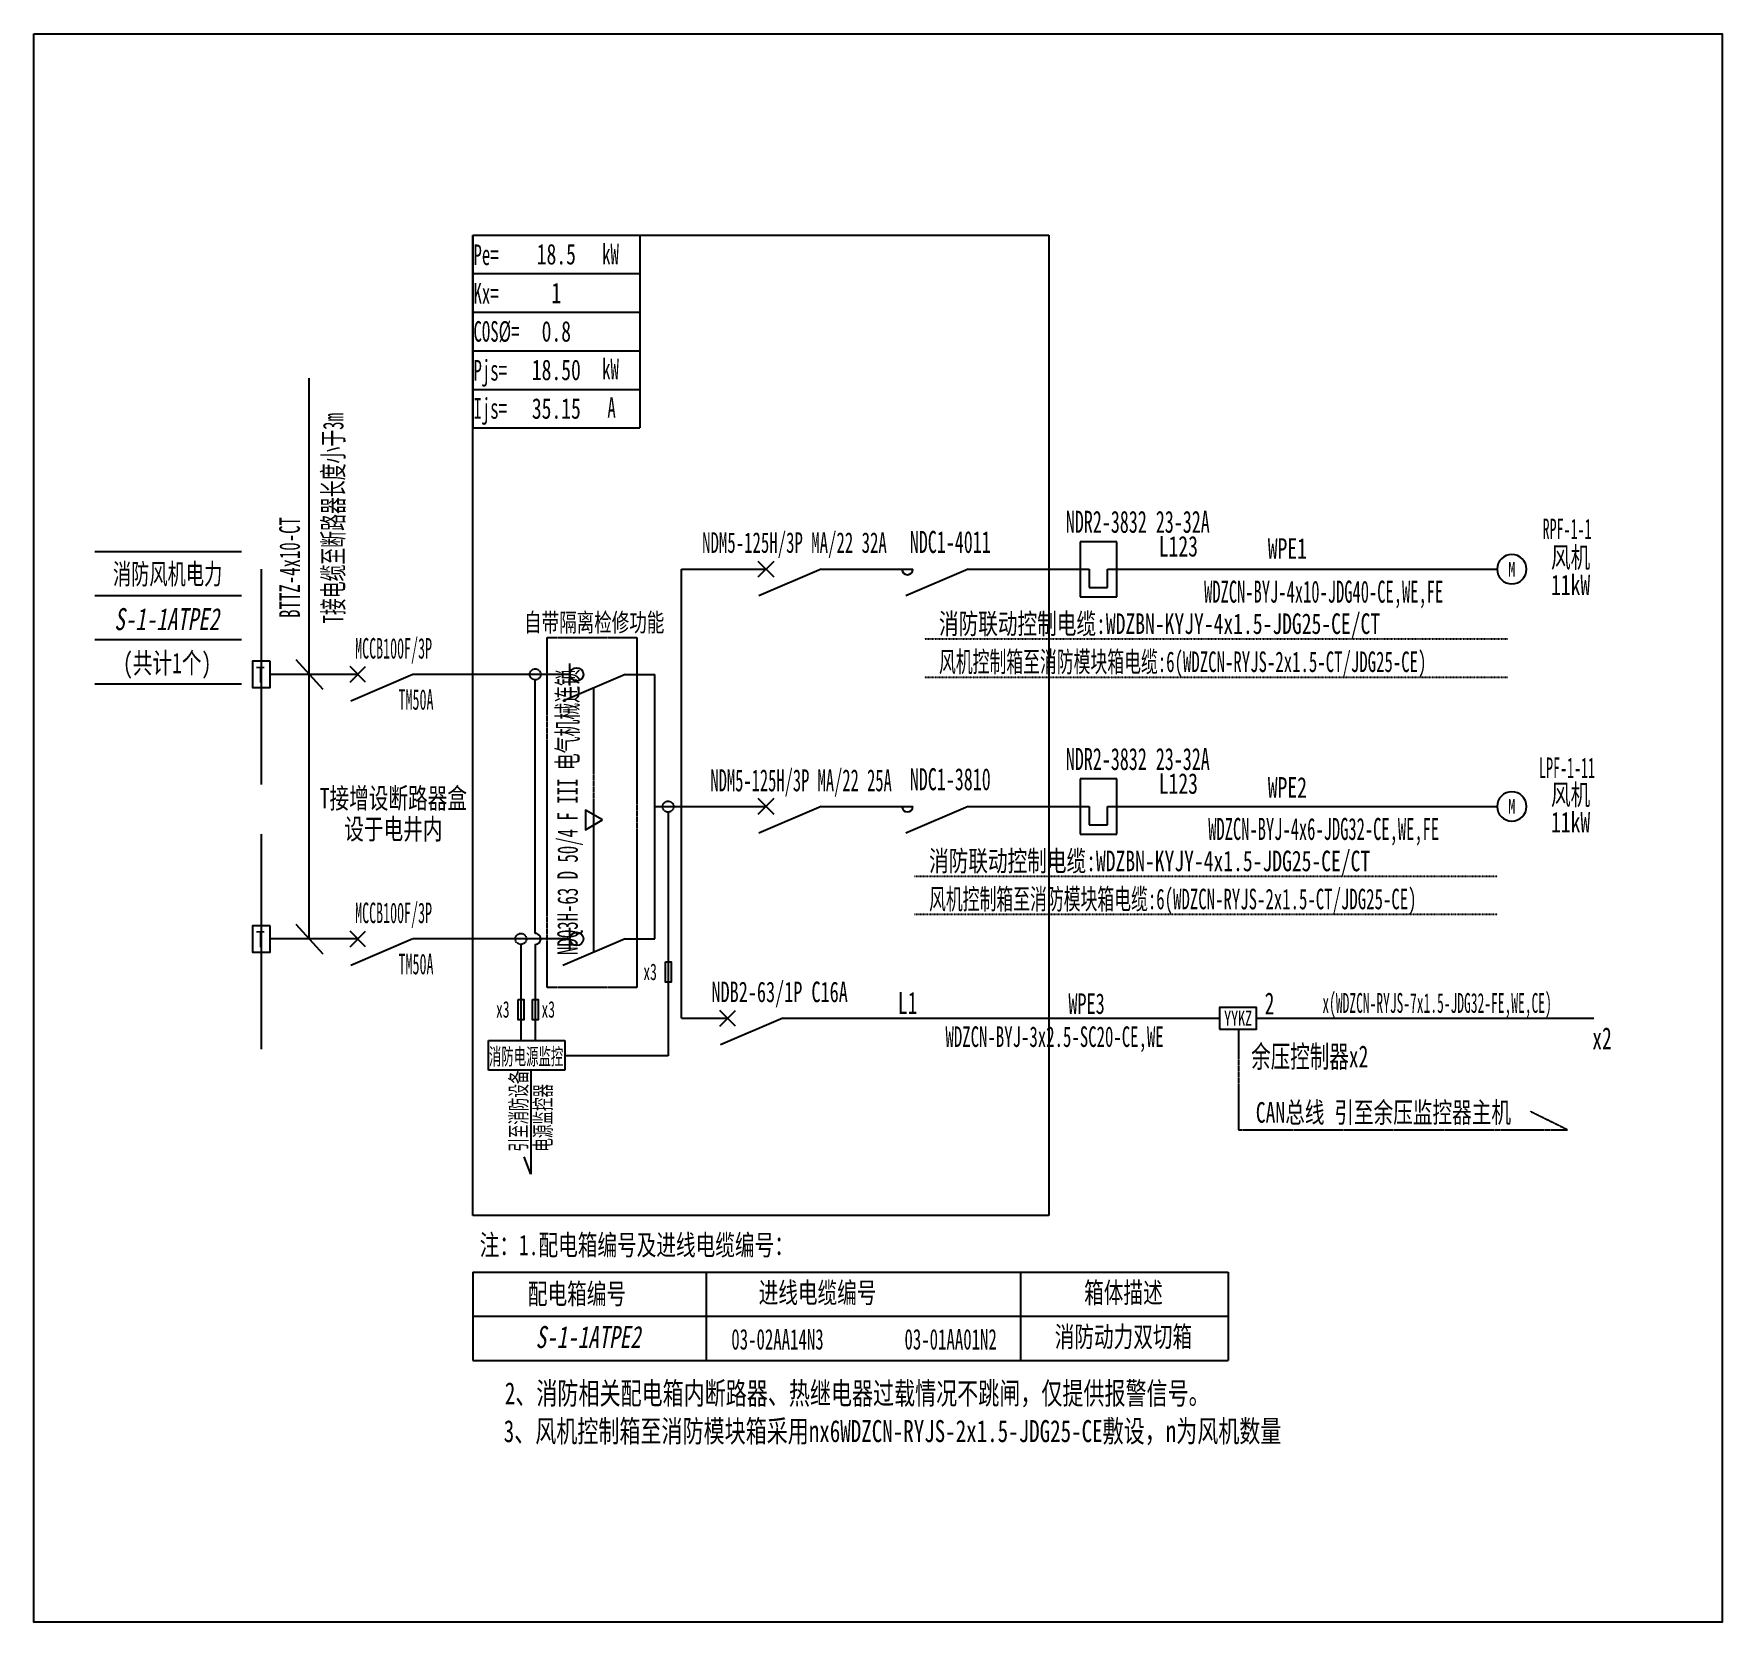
# Model space of a CAD drawing. Extents: x 339662 to 341928, y 295836 to 297968.
import ezdxf
from ezdxf.enums import TextEntityAlignment as Align

# ---------------------------------------------------------------- set-up
doc = ezdxf.new("R2010")
doc.units = 0
doc.header["$MEASUREMENT"] = 0
for name, pattern in [('_点划线L', [1.9, 1.5, -0.17, 0.06, -0.17]), ('DASH', [0.35, 0.25, -0.1]), ('DASHDOT', [1, 0.5, -0.25, 0, -0.25]), ('DASHED', [0.75, 0.5, -0.25])]:
    doc.linetypes.add(name, pattern=pattern)
for name, color, linetype in [('D_E_Eqpm(强电设备)', 100, 'Continuous'), ('D_E_Eqpm（强电设备）', 100, 'Continuous'), ('D_E_Text(强电文字)', 51, 'Continuous'), ('D_E_Text（强电文字）', 51, 'Continuous'), ('D_E_Wire(强电线缆)', 10, 'Continuous'), ('D_E_WireEm（强电应急照明线缆）', 10, 'DASHED'), ('D_E_Wire（强电线缆）', 10, 'Continuous'), ('D_Em_Eqpm（消防设备）', 100, 'Continuous'), ('D_T_TableDim（表格尺寸）', 255, 'Continuous'), ('DQ_Eqpm', 100, 'Continuous'), ('E_E_Text（强电文字）', 51, 'Continuous'), ('系统图', 220, 'Continuous')]:
    doc.layers.add(name, color=color, linetype=linetype)
doc.styles.add('$1$电气', font='', dxfattribs={"width": 0.7})
doc.styles.add('$1$电气箱', font='simhei.ttf', dxfattribs={"width": 0.8, "oblique": 10})
doc.styles.add('电气', font='', dxfattribs={"width": 0.7})
doc.styles.add('电气箱', font='simhei.ttf', dxfattribs={"width": 0.8, "oblique": 10})
doc.styles.get('$1$电气').set_extended_font_data('SimSun')
doc.styles.get('电气').set_extended_font_data('SimSun')

# ---------------------------------------------------------------- blocks, each defined once
blk = doc.blocks.new('1')
at = {"layer": 'D_E_Eqpm(强电设备)'}
for p, q in [((-314387, 61832), (-314387, 61082)), ((-313887, 61832), (-314387, 61832)), ((-313887, 61082), (-313887, 61832)), ((-314262, 61457), (-314262, 61207)), ((-314012, 61207), (-314012, 61457)), ((-314262, 61207), (-314012, 61207)), ((-314387, 61082), (-313887, 61082))]:
    blk.add_line(p, q, dxfattribs=at)
blk = doc.blocks.new('T接箱')
at = {"layer": 'DQ_Eqpm'}
blk.add_lwpolyline([(313, 172), (73, 172), (73, -188), (313, -188)], close=True, dxfattribs=at)
at = {"layer": 'DQ_Eqpm', "color": 51, "style": '电气', "width": 0.8}
blk.add_text('T', height=220, dxfattribs=at).set_placement((120, -121))
blk = doc.blocks.new('A$C670F4C17')
at = {"layer": 'D_E_Wire（强电线缆）', "linetype": 'DASHDOT', "ltscale": 0.5}
blk.add_line((0, 0), (7936, 0), dxfattribs=at)
at = {"layer": 'D_E_Text（强电文字）', "style": '电气', "width": 0.7}
blk.add_text('消防联动控制电缆:WDZBN-KYJY-4x1.5-JDG25-CE/CT', height=280, dxfattribs=at).set_placement((198, 68))
blk = doc.blocks.new('A$C70CE04DF')
at = {"layer": 'D_E_Wire（强电线缆）', "linetype": 'DASHDOT', "ltscale": 0.5}
blk.add_line((0, 0), (7936, 0), dxfattribs=at)
at = {"layer": 'D_E_Text（强电文字）', "style": '电气', "width": 0.6}
blk.add_text('风机控制箱至消防模块箱电缆:6(WDZCN-RYJS-2x1.5-CT/JDG25-CE)', height=280, dxfattribs=at).set_placement((198, 68))
blk = doc.blocks.new('电机')
at = {"layer": 'D_E_Eqpm（强电设备）'}
for start, end in [(90, 180), (180, 270), (0, 90), (270, 0)]:
    blk.add_arc((0, 0), 200, start, end, dxfattribs=at)
at = {"layer": 'D_E_Eqpm（强电设备）', "color": 51, "style": '电气', "width": 0.7}
blk.add_text('M', height=200, dxfattribs=at).set_placement((0, 0), align=Align.MIDDLE)

msp = doc.modelspace()

# ---------------------------------------------------------------- linework, layer by layer
at = {"linetype": 'DASHED'}
for p, q in [((340251.2, 296382.1, 0), (340251.2, 297697.5, 0)), ((340251.2, 297697.5, 0), (341024.3, 297697.5, 0)), ((341024.3, 297697.5, 0), (341024.3, 296382.1, 0)), ((341024.3, 296382.1, 0), (340251.2, 296382.1, 0))]:
    msp.add_line(p, q, dxfattribs=at)
at = {"layer": 'D_E_Eqpm(强电设备)', "color": 100}
for p, q in [((340634.3, 297238.8, 0), (340655.2, 297259.7, 0)), ((340655.2, 297238.8, 0), (340634.3, 297259.7, 0)), ((340655.2, 297259.7, 0), (340634.3, 297238.8, 0)), ((340634.3, 297259.7, 0), (340655.2, 297238.8, 0)), ((340718.7, 297249.2, 0), (340635.2, 297213.4, 0)), ((340915.9, 297249.2, 0), (340832.4, 297213.4, 0)), ((340634.3, 296920.5, 0), (340655.2, 296941.4, 0)), ((340655.2, 296920.5, 0), (340634.3, 296941.4, 0)), ((340655.2, 296941.4, 0), (340634.3, 296920.5, 0)), ((340634.3, 296941.4, 0), (340655.2, 296920.5, 0)), ((340718.7, 296930.9, 0), (340635.2, 296895.2, 0)), ((340915.9, 296930.9, 0), (340832.4, 296895.2, 0))]:
    msp.add_line(p, q, dxfattribs=at)
for centre in [(340834.5, 297249.2, 0), (340834.5, 296930.9, 0)]:
    msp.add_arc(centre, 7.39, 180, 0, dxfattribs=at)
at = {"layer": 'D_E_Eqpm（强电设备）'}
for p, q in [((340107.4, 297097.7, 0), (340086.5, 297118.6, 0)), ((340086.5, 297097.7, 0), (340107.4, 297118.6, 0)), ((340381.6, 297093.3, 0), (340381.6, 297122.9, 0)), ((340170.9, 297108.1, 0), (340087.5, 297072.3, 0)), ((340455.5, 297108.1, 0), (340372, 297072.3, 0)), ((340107.4, 296742.8, 0), (340086.5, 296763.7, 0)), ((340086.5, 296742.8, 0), (340107.4, 296763.7, 0)), ((340381.6, 296738.4, 0), (340381.6, 296768, 0)), ((340170.9, 296753.2, 0), (340087.5, 296717.5, 0)), ((340455.5, 296753.2, 0), (340372, 296717.5, 0)), ((340582.8, 296636.2, 0), (340603.7, 296657.1, 0)), ((340603.7, 296636.2, 0), (340582.8, 296657.1, 0)), ((340582.8, 296636.2, 0), (340603.7, 296657.1, 0)), ((340603.7, 296636.2, 0), (340582.8, 296657.1, 0)), ((340667.2, 296646.7, 0), (340583.7, 296610.9, 0)), ((340667.2, 296646.7, 0), (340583.7, 296610.9, 0))]:
    msp.add_line(p, q, dxfattribs=at)
at = {"layer": 'D_E_Eqpm（强电设备）', "linetype": 'DASH'}
msp.add_line((340413.8, 296735.3, 0), (340413.8, 297090.2, 0), dxfattribs=at)
at = {"layer": 'D_E_Eqpm（强电设备）', "elevation": 0}
msp.add_lwpolyline([(340425.2, 296912.8), (340402.4, 296926), (340402.4, 296899.6)], close=True, dxfattribs=at)
at = {"layer": 'D_E_Eqpm（强电设备）'}
for centre in [(340390.6, 297108.1, 0), (340390.6, 296753.2, 0)]:
    msp.add_circle(centre, 8.99, dxfattribs=at)
at = {"layer": 'D_E_Text（强电文字）'}
for p, q in [((340251.2, 297697.5, 0), (340251.2, 297438.7, 0)), ((340251.2, 297697.5, 0), (340475.5, 297697.5, 0)), ((340475.5, 297697.5, 0), (340475.5, 297438.7, 0)), ((340251.2, 297645.8, 0), (340475.5, 297645.8, 0)), ((340251.2, 297594, 0), (340475.5, 297594, 0)), ((340251.2, 297542.3, 0), (340475.5, 297542.3, 0)), ((340031.8, 296753.2, 0), (340031.8, 297505.6, 0)), ((340251.2, 297490.5, 0), (340475.5, 297490.5, 0)), ((340251.2, 297438.7, 0), (340475.5, 297438.7, 0)), ((340013.8, 297128.1, 0), (340049.8, 297088.1, 0)), ((340013.8, 296773.2, 0), (340049.8, 296733.2, 0))]:
    msp.add_line(p, q, dxfattribs=at)
at = {"layer": 'D_E_Wire(强电线缆)', "color": 10}
for p, q in [((340531.2, 297249.2, 0), (340644.8, 297249.2, 0)), ((340718.7, 297249.2, 0), (340841.9, 297249.2, 0)), ((340915.9, 297249.2, 0), (341078.5, 297249.2, 0)), ((341103.2, 297249.2, 0), (341625.9, 297249.2, 0)), ((340531.2, 296930.9, 0), (340644.8, 296930.9, 0)), ((340718.7, 296930.9, 0), (340841.9, 296930.9, 0)), ((340915.9, 296930.9, 0), (341078.5, 296930.9, 0)), ((341103.2, 296930.9, 0), (341625.9, 296930.9, 0))]:
    msp.add_line(p, q, dxfattribs=at)
at = {"layer": 'D_E_WireEm（强电应急照明线缆）'}
for p, q in [((339967.5, 296605.3, 0), (339967.5, 296894.2, 0)), ((340097, 296753.2, 0), (339979.3, 296753.2, 0)), ((340381.6, 296753.2, 0), (340170.9, 296753.2, 0))]:
    msp.add_line(p, q, dxfattribs=at)
at = {"layer": 'D_E_Wire（强电线缆）'}
for p, q in [((339967.5, 296960.2, 0), (339967.5, 297249.1, 0)), ((340531.2, 296646.7, 0), (340531.2, 297249.2, 0)), ((340097, 297108.1, 0), (339979.3, 297108.1, 0)), ((340381.6, 297108.1, 0), (340170.9, 297108.1, 0)), ((340335, 296760.6, 0), (340335, 297100.7, 0)), ((340455.5, 297108.1, 0), (340495.4, 297108.1, 0)), ((340495.4, 296753.2, 0), (340495.4, 297108.1, 0)), ((340495.4, 296930.7, 0), (340531.2, 296930.7, 0)), ((340513.3, 296923.3, 0), (340513.3, 296596.3, 0)), ((340315.7, 296745.8, 0), (340315.7, 296616.7, 0)), ((340334.9, 296745.8, 0), (340334.9, 296616.7, 0)), ((340455.5, 296753.2, 0), (340495.4, 296753.2, 0)), ((340531.2, 296646.7, 0), (340593.2, 296646.7, 0)), ((340667.2, 296646.7, 0), (341253.5, 296646.7, 0)), ((341302.8, 296646.7, 0), (341755.8, 296646.7, 0)), ((340328.9, 296577.3, 0), (340328.9, 296437.4, 0)), ((340328.9, 296437.4, 0), (340320.2, 296461, 0))]:
    msp.add_line(p, q, dxfattribs=at)
at = {"layer": 'D_E_Wire（强电线缆）', "linetype": 'DASH'}
for p, q in [((341278.9, 296631.9, 0), (341278.9, 296497, 0)), ((341720.3, 296497, 0), (341670.7, 296521.5, 0)), ((341278.9, 296497, 0), (341720.3, 296497, 0))]:
    msp.add_line(p, q, dxfattribs=at)
at = {"layer": 'D_E_Wire（强电线缆）', "linetype": '_点划线L'}
msp.add_line((340513.3, 296596.3, 0), (340374.6, 296596.3, 0), dxfattribs=at)
at = {"layer": 'D_E_Wire（强电线缆）', "linetype": 'DASH', "elevation": 0}
msp.add_lwpolyline([(340351, 297157.4), (340471.3, 297157.4), (340471.3, 296688.2), (340351, 296688.2)], close=True, dxfattribs=at)
at = {"layer": 'D_E_Wire（强电线缆）', "elevation": 0}
for points in [[(340509.7, 296722.5), (340517.5, 296722.5), (340517.5, 296695.2), (340509.7, 296695.2)], [(340312.1, 296672.1), (340319.8, 296672.1), (340319.8, 296644.8), (340312.1, 296644.8)], [(340331.3, 296672.1), (340339.1, 296672.1), (340339.1, 296644.8), (340331.3, 296644.8)]]:
    msp.add_lwpolyline(points, close=True, dxfattribs=at)
at = {"layer": 'D_E_Wire（强电线缆）', "linetype": '_点划线L', "elevation": 0}
msp.add_lwpolyline([(340272.4, 296616.7), (340374.6, 296616.7), (340374.6, 296577.3), (340272.4, 296577.3)], close=True, dxfattribs=at)
at = {"layer": 'D_E_Wire（强电线缆）', "linetype": '_点划线L'}
for centre in [(340335, 297108.1, 0), (340513.3, 296930.7, 0), (340315.7, 296753.2, 0)]:
    msp.add_circle(centre, 7.39, dxfattribs=at)
at = {"layer": 'D_E_Wire（强电线缆）'}
msp.add_arc((340335, 296753.2, 0), 7.39, 269.5766, 90, dxfattribs=at)
at = {"layer": 'D_Em_Eqpm（消防设备）', "elevation": 0}
msp.add_lwpolyline([(341253.5, 296631.9), (341302.8, 296631.9), (341302.8, 296661.4), (341253.5, 296661.4)], close=True, dxfattribs=at)
at = {"layer": 'D_T_TableDim（表格尺寸）', "color": 255}
for p, q in [((339743.8, 297273, 0), (339941, 297273, 0)), ((339743.8, 297213.8, 0), (339941, 297213.8, 0)), ((339743.8, 297154.7, 0), (339941, 297154.7, 0)), ((339743.8, 297095.5, 0), (339941, 297095.5, 0))]:
    msp.add_line(p, q, dxfattribs=at)
at = {"layer": 'D_T_TableDim（表格尺寸）', "ltscale": 3.5}
for p, q in [((340251.2, 296306.1, 0), (341265, 296306.1, 0)), ((340251.2, 296306.1, 0), (340251.2, 296187.8, 0)), ((340564.5, 296306.1, 0), (340564.5, 296187.8, 0)), ((340986.2, 296306.1, 0), (340986.2, 296187.8, 0)), ((341265, 296306.1, 0), (341265, 296187.8, 0)), ((340251.2, 296246.9, 0), (341265, 296246.9, 0)), ((340251.2, 296246.9, 0), (341265, 296246.9, 0)), ((340564.5, 296246.9, 0), (340564.5, 296187.8, 0)), ((340986.2, 296246.9, 0), (340986.2, 296187.8, 0)), ((340251.2, 296187.8, 0), (341265, 296187.8, 0))]:
    msp.add_line(p, q, dxfattribs=at)
at = {"layer": '系统图', "ltscale": 9973.992009}
msp.add_lwpolyline([(339662, 297967.5), (341928, 297967.5), (341928, 295836.5), (339662, 295836.5)], close=True, dxfattribs=at)

# ---------------------------------------------------------------- block references
at = {"layer": 'D_E_Eqpm(强电设备)', "color": 100, "xscale": 0.09858201318913558, "yscale": 0.09858201318913558, "zscale": 0.09858201318913558}
for p in [(372059.1, 291190.6, 0), (372059.1, 290872.3, 0)]:
    msp.add_blockref('1', p, dxfattribs=at)
at = {"layer": 'D_E_Eqpm（强电设备）', "xscale": 0.09858201318913558, "yscale": 0.09858201318913558, "zscale": 0.09858201318913558}
for name, p in [('电机', (341645.6, 297249.2, 0)), ('T接箱', (339948.4, 297108.9, 0)), ('电机', (341645.6, 296930.9, 0)), ('T接箱', (339948.4, 296754, 0))]:
    msp.add_blockref(name, p, dxfattribs=at)
at = {"layer": 'D_E_Wire（强电线缆）', "xscale": 0.09858201318913558, "yscale": 0.09858201318913558, "zscale": 0.09858201318913558}
for name, p in [('A$C670F4C17', (340857.3, 297155.6, 0)), ('A$C70CE04DF', (340857.3, 297104.5, 0)), ('A$C670F4C17', (340844, 296837.3, 0)), ('A$C70CE04DF', (340844, 296786.2, 0))]:
    msp.add_blockref(name, p, dxfattribs=at)

# ---------------------------------------------------------------- texts
at = {"layer": 'D_E_Text(强电文字)', "color": 51, "style": '电气', "width": 0.6}
for s, height, p in [('NDR2-3832 23-32A', 29.575, (341047.1, 297298, 0)), ('NDC1-4011', 29.57, (340837.7, 297271, 0)), ('NDC1-3810', 29.57, (340837.7, 296952.7, 0))]:
    msp.add_text(s, height=height, dxfattribs=at).set_placement(p)
at = {"layer": 'D_E_Text(强电文字)', "color": 51, "style": '电气', "width": 0.55}
for s, p in [('WDZCN-BYJ-4x10-JDG40-CE,WE,FE', (341393.1, 297215.5, 0)), ('WDZCN-BYJ-4x6-JDG32-CE,WE,FE', (341393.1, 296897.2, 0))]:
    msp.add_text(s, height=29.575, dxfattribs=at).set_placement(p, align=Align.MIDDLE)
at = {"layer": 'D_E_Text(强电文字)', "color": 51, "true_color": 0xffff7f, "style": '电气'}
for s, width, p in [('NDR2-3832 23-32A', 0.6, (341047.1, 296979.8, 0)), ('NDM5-125H/3P MA/22 25A', 0.55, (340570.1, 296951.2, 0))]:
    msp.add_text(s, height=29.575, dxfattribs=dict(at, width=width)).set_placement(p)
at = {"layer": 'D_E_Text（强电文字）', "linetype": 'Continuous', "style": '电气', "width": 0.6}
for s, p in [('Pe=', (340252.1, 297657.3, 0)), ('kW', (340424.7, 297658.2, 0)), ('Kx=', (340252.1, 297605.4, 0)), ('COS%%C=', (340252.1, 297554.4, 0)), ('Pjs=', (340252.1, 297502.3, 0)), ('kW', (340424.7, 297504.1, 0)), ('Ijs=', (340252.1, 297451.1, 0)), ('A', (340431.8, 297452.3, 0))]:
    msp.add_text(s, height=27.6, dxfattribs=at).set_placement(p)
at = {"layer": 'D_E_Text（强电文字）', "style": '电气', "width": 0.6}
for s, height, p in [('T接电缆至断路器长度小于3m', 27.603, (340077.6, 297176.4, 0)), ('BTTZ-4x10-CT', 27.603, (340019.1, 297183.9, 0)), ('引至消防设备', 22.18, (340323.7, 296467.8, 0)), ('电源监控器', 22.18, (340356.5, 296467.8, 0))]:
    msp.add_text(s, height=height, rotation=90, dxfattribs=at).set_placement(p)
at = {"layer": 'D_E_Text（强电文字）'}
for s, height, style, width, p in [('NDM5-125H/3P MA/22 32A', 27.603, '电气', 0.6, (340682.9, 297282.7, 0)), ('风机', 27.6, '电气', 0.7, (341724.5, 297265.5, 0)), ('消防风机电力', 27.6, '$1$电气', 0.65, (339841.6, 297243.2, 0)), ('11kW', 27.6, '电气', 0.7, (341724.5, 297228.8, 0)), ('MCCB100F/3P', 27.603, '$1$电气', 0.5, (340144.9, 297140.8, 0)), ('TM50A', 27.6, '$1$电气', 0.5, (340175, 297074.2, 0)), ('T接增设断路器盒', 27.6, '电气', 0.7, (340144.6, 296942.5, 0)), ('风机', 27.6, '电气', 0.7, (341724.5, 296947.2, 0)), ('设于电井内', 27.6, '电气', 0.7, (340144.6, 296900.9, 0)), ('MCCB100F/3P', 27.603, '$1$电气', 0.5, (340144.9, 296785.9, 0)), ('TM50A', 27.6, '$1$电气', 0.5, (340175, 296719.3, 0)), ('NDB2-63/1P C16A', 27.603, '电气', 0.65, (340663, 296679.9, 0)), ('WDZCN-BYJ-3x2.5-SC20-CE,WE', 27.603, '电气', 0.6, (341032, 296618.7, 0)), ('CAN总线 引至余压监控器主机', 27.603, '电气', 0.7, (341473.3, 296521.1, 0)), ('配电箱编号', 27.6, '电气', 0.7, (340391, 296277.7, 0)), ('进线电缆编号', 27.6, '电气', 0.7, (340713.9, 296279.2, 0)), ('箱体描述', 27.6, '电气', 0.7, (341124.4, 296279.2, 0)), ('消防动力双切箱', 27.6, '电气', 0.7, (341124.4, 296220.1, 0)), ('03-02AA14N3', 27.603, '电气', 0.6, (340660.1, 296215.9, 0)), ('03-01AA01N2', 27.603, '电气', 0.6, (340892.5, 296215.9, 0))]:
    msp.add_text(s, height=height, dxfattribs=dict(at, style=style, width=width)).set_placement(p, align=Align.MIDDLE)
at = {"layer": 'D_E_Text（强电文字）', "color": 51, "style": '电气', "width": 0.5}
for s, height, p in [('RPF-1-1', 27.6, (341719.8, 297289.5, 0)), ('x(WDZCN-RYJS-7x1.5-JDG32-FE,WE,CE)', 26.617, (341545.3, 296654, 0))]:
    msp.add_text(s, height=height, dxfattribs=at).set_placement(p, align=Align.CENTER)
at = {"layer": 'D_E_Text（强电文字）', "style": '电气'}
for s, height, width, p in [('L123', 27.6, 0.7, (341171.8, 297266.2, 0)), ('自带隔离检修功能', 24.65, 0.7, (340320, 297165.5, 0)), ('L123', 27.6, 0.7, (341171.8, 296947.9, 0)), ('WPE2', 27.6, 0.7, (341318.1, 296942.7, 0)), ('x3', 22.18, 0.6, (340480.1, 296698, 0)), ('x3', 22.18, 0.6, (340282.4, 296647.6, 0)), ('x3', 22.18, 0.6, (340343.4, 296647.6, 0)), ('消防电源监控', 22.18, 0.55, (340272.8, 296584.4, 0)), ('注：1.配电箱编号及进线电缆编号：', 27.603, 0.7, (340260.4, 296328.8, 0)), ('2、消防相关配电箱内断路器、热继电器过载情况不跳闸，仅提供报警信号。', 29.575, 0.7, (340294.2, 296128.8, 0)), ('3、风机控制箱至消防模块箱采用nx6WDZCN-RYJS-2x1.5-JDG25-CE敷设，n为风机数量', 29.575, 0.7, (340292.7, 296078.1, 0))]:
    msp.add_text(s, height=height, dxfattribs=dict(at, width=width)).set_placement(p)
at = {"layer": 'D_E_Text（强电文字）', "color": 51, "style": '电气', "width": 0.7}
msp.add_text('WPE1', height=27.6, dxfattribs=at).set_placement((341318.1, 297263.2, 0))
at = {"layer": 'D_E_Text（强电文字）', "oblique": 10, "width": 0.7}
for style, p in [('$1$电气箱', (339840.5, 297182.2, 0)), ('电气箱', (340406, 296219.1, 0))]:
    msp.add_text('S-1-1ATPE2', height=29.57, dxfattribs=dict(at, style=style)).set_placement(p, align=Align.MIDDLE)
at = {"layer": 'D_E_Text（强电文字）'}
for s, style, width, p in [('(共计1个)', '$1$电气', 0.7, (339841, 297109.6, 0)), ('LPF-1-11', '电气', 0.5, (341719.8, 296969, 0))]:
    msp.add_text(s, height=27.6, dxfattribs=dict(at, style=style, width=width)).set_placement(p, align=Align.CENTER)
at = {"layer": 'D_E_Text（强电文字）', "style": '电气', "width": 0.6}
msp.add_text('NDQ3H-63 D 50/4 F III 电气机械连锁', height=27.603, rotation=90, dxfattribs=at).set_placement((340379.7, 296923.4, 0), align=Align.MIDDLE)
at = {"layer": 'D_E_Text（强电文字）', "color": 51, "true_color": 0xffff7f, "style": '电气', "width": 0.7}
msp.add_text('11kW', height=27.6, dxfattribs=at).set_placement((341724.5, 296910.5, 0), align=Align.MIDDLE)
at = {"layer": 'D_E_Text（强电文字）', "width": 224.253, "attachment_point": 5, "style": '电气'}
for s, insert, char_height in [('18.5', (340363.3, 297671.6, 0), 27.6), ('1', (340363.3, 297619.9, 0), 27.6), ('0.8', (340363.3, 297568.1, 0), 27.6), ('{\\C200;18.50}', (340363.3, 297516.4, 0), 27.603), ('{\\C200;35.15}', (340363.3, 297464.6, 0), 27.603)]:
    msp.add_mtext(s, dxfattribs=dict(at, insert=insert, char_height=char_height))
at = {"layer": 'D_Em_Eqpm（消防设备）', "color": 51, "style": '电气', "width": 0.7}
msp.add_text('YYKZ', height=19.72, dxfattribs=at).set_placement((341278.3, 296637, 0), align=Align.CENTER)
at = {"layer": 'E_E_Text（强电文字）', "linetype": 'Continuous', "style": '电气', "width": 0.65}
for s, height, p in [('L1', 29.57, (340821.7, 296652.6, 0)), ('2', 29.6, (341313.9, 296651.8, 0)), ('x2', 29.57, (341753.6, 296605, 0)), ('余压控制器x2', 29.57, (341295.8, 296580.7, 0))]:
    msp.add_text(s, height=height, dxfattribs=at).set_placement(p)
msp.add_text('WPE3', height=27.6, dxfattribs=at).set_placement((341074.9, 296652.6, 0), align=Align.CENTER)

doc.saveas('drawing.dxf')
